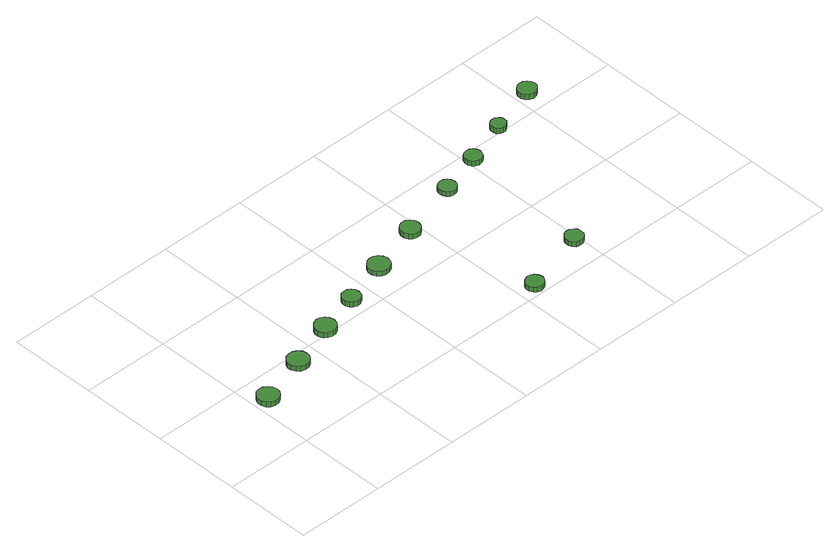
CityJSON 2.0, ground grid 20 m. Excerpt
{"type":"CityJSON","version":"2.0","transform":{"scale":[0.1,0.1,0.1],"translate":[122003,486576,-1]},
"CityObjects":{
"tree1":{"type":"SolitaryVegetationObject","attributes":{"function":"something"},"geometry":[{"type":"MultiSurface","lod":"1","boundaries":[[[0,1,2,3,4,5,6,7,8,9,10,11,12,13,14]],[[15,16,17,18,19,20,21,22,23,24,25,26,27,28,29]],[[0,29,28,1]],[[1,28,27,2]],[[2,27,26,3]],[[3,26,25,4]],[[4,25,24,5]],[[5,24,23,6]],[[6,23,22,7]],[[7,22,21,8]],[[8,21,20,9]],[[9,20,19,10]],[[10,19,18,11]],[[11,18,17,12]],[[12,17,16,13]],[[13,16,15,14]],[[14,15,29,0]]]}]},
"tree2":{"type":"SolitaryVegetationObject","attributes":{"function":"something"},"geometry":[{"type":"MultiSurface","lod":"1","boundaries":[[[30,31,32,33,34,35,36,37,38,39,40,41,42,43,44]],[[45,46,47,48,49,50,51,52,53,54,55,56,57,58,59]],[[30,59,58,31]],[[31,58,57,32]],[[32,57,56,33]],[[33,56,55,34]],[[34,55,54,35]],[[35,54,53,36]],[[36,53,52,37]],[[37,52,51,38]],[[38,51,50,39]],[[39,50,49,40]],[[40,49,48,41]],[[41,48,47,42]],[[42,47,46,43]],[[43,46,45,44]],[[44,45,59,30]]]}]},
"tree3":{"type":"SolitaryVegetationObject","attributes":{"function":"something"},"geometry":[{"type":"MultiSurface","lod":"1","boundaries":[[[60,61,62,63,64,65,66,67,68,69,70,71,72,73,74]],[[75,76,77,78,79,80,81,82,83,84,85,86,87,88,89]],[[60,89,88,61]],[[61,88,87,62]],[[62,87,86,63]],[[63,86,85,64]],[[64,85,84,65]],[[65,84,83,66]],[[66,83,82,67]],[[67,82,81,68]],[[68,81,80,69]],[[69,80,79,70]],[[70,79,78,71]],[[71,78,77,72]],[[72,77,76,73]],[[73,76,75,74]],[[74,75,89,60]]]}]},
"tree4":{"type":"SolitaryVegetationObject","attributes":{"function":"something"},"geometry":[{"type":"MultiSurface","lod":"1","boundaries":[[[90,91,92,93,94,95,96,97,98,99,100,101,102,103,104]],[[105,106,107,108,109,110,111,112,113,114,115,116,117,118,119]],[[90,119,118,91]],[[91,118,117,92]],[[92,117,116,93]],[[93,116,115,94]],[[94,115,114,95]],[[95,114,113,96]],[[96,113,112,97]],[[97,112,111,98]],[[98,111,110,99]],[[99,110,109,100]],[[100,109,108,101]],[[101,108,107,102]],[[102,107,106,103]],[[103,106,105,104]],[[104,105,119,90]]]}]},
"tree5":{"type":"SolitaryVegetationObject","attributes":{"function":"something"},"geometry":[{"type":"MultiSurface","lod":"1","boundaries":[[[120,121,122,123,124,125,126,127,128,129,130,131,132,133,134]],[[135,136,137,138,139,140,141,142,143,144,145,146,147,148,149]],[[120,149,148,121]],[[121,148,147,122]],[[122,147,146,123]],[[123,146,145,124]],[[124,145,144,125]],[[125,144,143,126]],[[126,143,142,127]],[[127,142,141,128]],[[128,141,140,129]],[[129,140,139,130]],[[130,139,138,131]],[[131,138,137,132]],[[132,137,136,133]],[[133,136,135,134]],[[134,135,149,120]]]}]},
"tree6":{"type":"SolitaryVegetationObject","attributes":{"function":"something"},"geometry":[{"type":"MultiSurface","lod":"1","boundaries":[[[150,151,152,153,154,155,156,157,158,159,160,161,162,163,164]],[[165,166,167,168,169,170,171,172,173,174,175,176,177,178,179]],[[150,179,178,151]],[[151,178,177,152]],[[152,177,176,153]],[[153,176,175,154]],[[154,175,174,155]],[[155,174,173,156]],[[156,173,172,157]],[[157,172,171,158]],[[158,171,170,159]],[[159,170,169,160]],[[160,169,168,161]],[[161,168,167,162]],[[162,167,166,163]],[[163,166,165,164]],[[164,165,179,150]]]}]},
"tree7":{"type":"SolitaryVegetationObject","attributes":{"function":"something"},"geometry":[{"type":"MultiSurface","lod":"1","boundaries":[[[180,181,182,183,184,185,186,187,188,189,190,191,192,193,194]],[[195,196,197,198,199,200,201,202,203,204,205,206,207,208,209]],[[180,209,208,181]],[[181,208,207,182]],[[182,207,206,183]],[[183,206,205,184]],[[184,205,204,185]],[[185,204,203,186]],[[186,203,202,187]],[[187,202,201,188]],[[188,201,200,189]],[[189,200,199,190]],[[190,199,198,191]],[[191,198,197,192]],[[192,197,196,193]],[[193,196,195,194]],[[194,195,209,180]]]}]},
"tree8":{"type":"SolitaryVegetationObject","attributes":{"function":"something"},"geometry":[{"type":"MultiSurface","lod":"1","boundaries":[[[210,211,212,213,214,215,216,217,218,219,220,221,222,223,224]],[[225,226,227,228,229,230,231,232,233,234,235,236,237,238,239]],[[210,239,238,211]],[[211,238,237,212]],[[212,237,236,213]],[[213,236,235,214]],[[214,235,234,215]],[[215,234,233,216]],[[216,233,232,217]],[[217,232,231,218]],[[218,231,230,219]],[[219,230,229,220]],[[220,229,228,221]],[[221,228,227,222]],[[222,227,226,223]],[[223,226,225,224]],[[224,225,239,210]]]}]},
"tree9":{"type":"SolitaryVegetationObject","attributes":{"function":"something"},"geometry":[{"type":"MultiSurface","lod":"1","boundaries":[[[240,241,242,243,244,245,246,247,248,249,250,251,252,253,254]],[[255,256,257,258,259,260,261,262,263,264,265,266,267,268,269]],[[240,269,268,241]],[[241,268,267,242]],[[242,267,266,243]],[[243,266,265,244]],[[244,265,264,245]],[[245,264,263,246]],[[246,263,262,247]],[[247,262,261,248]],[[248,261,260,249]],[[249,260,259,250]],[[250,259,258,251]],[[251,258,257,252]],[[252,257,256,253]],[[253,256,255,254]],[[254,255,269,240]]]}]},
"tree10":{"type":"SolitaryVegetationObject","attributes":{"function":"something"},"geometry":[{"type":"MultiSurface","lod":"1","boundaries":[[[270,271,272,273,274,275,276,277,278,279,280,281,282,283,284]],[[285,286,287,288,289,290,291,292,293,294,295,296,297,298,299]],[[270,299,298,271]],[[271,298,297,272]],[[272,297,296,273]],[[273,296,295,274]],[[274,295,294,275]],[[275,294,293,276]],[[276,293,292,277]],[[277,292,291,278]],[[278,291,290,279]],[[279,290,289,280]],[[280,289,288,281]],[[281,288,287,282]],[[282,287,286,283]],[[283,286,285,284]],[[284,285,299,270]]]}]},
"tree11":{"type":"SolitaryVegetationObject","attributes":{"function":"something"},"geometry":[{"type":"MultiSurface","lod":"1","boundaries":[[[300,301,302,303,304,305,306,307,308,309,310,311,312,313,314]],[[315,316,317,318,319,320,321,322,323,324,325,326,327,328,329]],[[300,329,328,301]],[[301,328,327,302]],[[302,327,326,303]],[[303,326,325,304]],[[304,325,324,305]],[[305,324,323,306]],[[306,323,322,307]],[[307,322,321,308]],[[308,321,320,309]],[[309,320,319,310]],[[310,319,318,311]],[[311,318,317,312]],[[312,317,316,313]],[[313,316,315,314]],[[314,315,329,300]]]}]},
"tree12":{"type":"SolitaryVegetationObject","attributes":{"function":"something"},"geometry":[{"type":"MultiSurface","lod":"1","boundaries":[[[330,331,332,333,334,335,336,337,338,339,340,341,342,343,344]],[[345,346,347,348,349,350,351,352,353,354,355,356,357,358,359]],[[330,359,358,331]],[[331,358,357,332]],[[332,357,356,333]],[[333,356,355,334]],[[334,355,354,335]],[[335,354,353,336]],[[336,353,352,337]],[[337,352,351,338]],[[338,351,350,339]],[[339,350,349,340]],[[340,349,348,341]],[[341,348,347,342]],[[342,347,346,343]],[[343,346,345,344]],[[344,345,359,330]]]}]}
},
"vertices":[
[57,141,17],[55,151,17],[49,159,17],[40,164,17],[30,165,17],[21,162,17],[14,155,17],[10,146,17],[10,136,17],[14,127,17],[21,120,17],[30,117,17],[40,118,17],[49,123,17],[55,131,17],[55,131,5],[49,123,5],[40,118,5],[30,117,5],[21,120,5],[14,127,5],[10,136,5],[10,146,5],[14,155,5],[21,162,5],[30,165,5],[40,164,5],[49,159,5],[55,151,5],[57,141,5],
[173,177,17],[171,187,17],[165,195,17],[156,200,17],[147,201,17],[137,198,17],[130,191,17],[125,182,17],[125,172,17],[130,163,17],[137,156,17],[147,153,17],[156,154,17],[165,159,17],[171,167,17],[171,167,5],[165,159,5],[156,154,5],[147,153,5],[137,156,5],[130,163,5],[125,172,5],[125,182,5],[130,191,5],[137,198,5],[147,201,5],[156,200,5],[165,195,5],[171,187,5],[173,177,5],
[280,212,18],[278,222,18],[272,230,18],[263,235,18],[254,236,18],[244,232,18],[237,226,18],[233,217,18],[233,207,18],[237,198,18],[244,192,18],[254,189,18],[263,190,18],[272,195,18],[278,202,18],[278,202,5],[272,195,5],[263,190,5],[254,189,5],[244,192,5],[237,198,5],[233,207,5],[233,217,5],[237,226,5],[244,232,5],[254,236,5],[263,235,5],[272,230,5],[278,222,5],[280,212,5],
[373,240,18],[371,248,18],[367,255,18],[359,259,18],[351,260,18],[343,258,18],[337,252,18],[334,245,18],[334,236,18],[337,229,18],[343,223,18],[351,220,18],[359,221,18],[367,225,18],[371,232,18],[371,232,5],[367,225,5],[359,221,5],[351,220,5],[343,223,5],[337,229,5],[334,236,5],[334,245,5],[337,252,5],[343,258,5],[351,260,5],[359,259,5],[367,255,5],[371,248,5],[373,240,5],
[483,273,17],[481,283,17],[475,291,17],[466,296,17],[456,297,17],[447,294,17],[439,287,17],[435,278,17],[435,268,17],[439,259,17],[447,252,17],[456,249,17],[466,250,17],[475,255,17],[481,263,17],[481,263,5],[475,255,5],[466,250,5],[456,249,5],[447,252,5],[439,259,5],[435,268,5],[435,278,5],[439,287,5],[447,294,5],[456,297,5],[466,296,5],[475,291,5],[481,283,5],[483,273,5],
[660,25,18],[658,33,18],[653,40,18],[646,44,18],[638,45,18],[630,42,18],[624,37,18],[620,29,18],[620,21,18],[624,13,18],[630,7,18],[638,5,18],[646,6,18],[653,10,18],[658,17,18],[658,17,6],[653,10,6],[646,6,6],[638,5,6],[630,7,6],[624,13,6],[620,21,6],[620,29,6],[624,37,6],[630,42,6],[638,45,6],[646,44,6],[653,40,6],[658,33,6],[660,25,6],
[600,309,17],[598,318,17],[593,325,17],[585,330,17],[576,331,17],[567,328,17],[561,322,17],[557,313,17],[557,304,17],[561,296,17],[567,290,17],[576,287,17],[585,288,17],[593,293,17],[598,300,17],[598,300,5],[593,293,5],[585,288,5],[576,287,5],[567,290,5],[561,296,5],[557,304,5],[557,313,5],[561,322,5],[567,328,5],[576,331,5],[585,330,5],[593,325,5],[598,318,5],[600,309,5],
[809,71,17],[808,79,17],[803,85,17],[795,90,17],[787,91,17],[779,88,17],[773,82,17],[770,75,17],[770,66,17],[773,59,17],[779,53,17],[787,51,17],[795,51,17],[803,56,17],[808,62,17],[808,62,5],[803,56,5],[795,51,5],[787,51,5],[779,53,5],[773,59,5],[770,66,5],[770,75,5],[773,82,5],[779,88,5],[787,91,5],[795,90,5],[803,85,5],[808,79,5],[809,71,5],
[736,348,17],[734,356,17],[729,363,17],[722,367,17],[714,368,17],[706,365,17],[700,360,17],[697,352,17],[697,344,17],[700,336,17],[706,331,17],[714,328,17],[722,329,17],[729,333,17],[734,340,17],[734,340,6],[729,333,6],[722,329,6],[714,328,6],[706,331,6],[700,336,6],[697,344,6],[697,352,6],[700,360,6],[706,365,6],[714,368,6],[722,367,6],[729,363,6],[734,356,6],[736,348,6],
[833,377,19],[831,385,19],[827,392,19],[820,396,19],[812,396,19],[804,394,19],[798,389,19],[795,381,19],[795,374,19],[798,366,19],[804,361,19],[812,358,19],[820,359,19],[827,363,19],[831,370,19],[831,370,7],[827,363,7],[820,359,7],[812,358,7],[804,361,7],[798,366,7],[795,374,7],[795,381,7],[798,389,7],[804,394,7],[812,396,7],[820,396,7],[827,392,7],[831,385,7],[833,377,7],
[929,409,23],[928,416,23],[923,422,23],[917,425,23],[910,426,23],[904,424,23],[898,419,23],[896,413,23],[896,406,23],[898,399,23],[904,394,23],[910,392,23],[917,393,23],[923,397,23],[928,402,23],[928,402,10],[923,397,10],[917,393,10],[910,392,10],[904,394,10],[898,399,10],[896,406,10],[896,413,10],[898,419,10],[904,424,10],[910,426,10],[917,425,10],[923,422,10],[928,416,10],[929,409,10],
[1043,443,27],[1041,451,27],[1036,458,27],[1028,462,27],[1020,463,27],[1012,461,27],[1005,455,27],[1002,447,27],[1002,439,27],[1005,431,27],[1012,425,27],[1020,422,27],[1028,423,27],[1036,428,27],[1041,434,27],[1041,434,14],[1036,428,14],[1028,423,14],[1020,422,14],[1012,425,14],[1005,431,14],[1002,439,14],[1002,447,14],[1005,455,14],[1012,461,14],[1020,463,14],[1028,462,14],[1036,458,14],[1041,451,14],[1043,443,14]
]}
